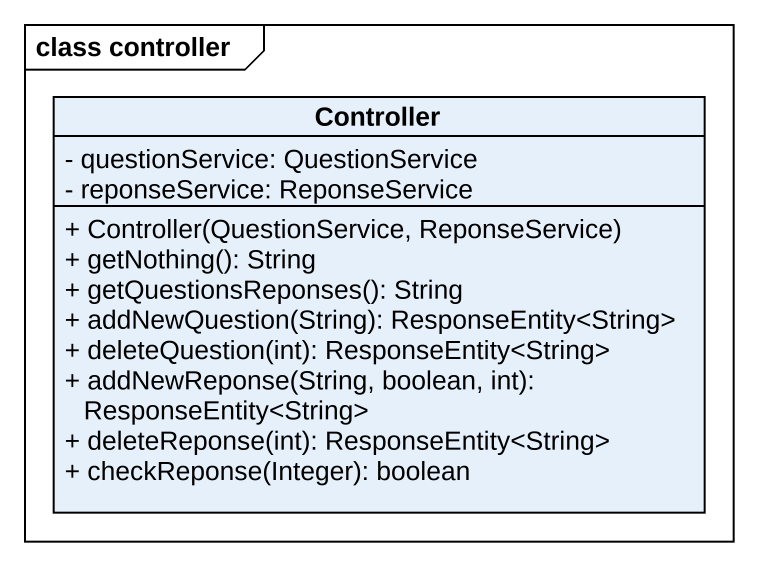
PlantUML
@startuml
mainframe class controller
hide circle
hide empty members
skinparam classAttributeIconSize 0
class Controller {
  - questionService: QuestionService
  - reponseService: ReponseService
  + Controller(QuestionService, ReponseService)
  + getNothing(): String
  + getQuestionsReponses(): String
  + addNewQuestion(String): ResponseEntity<String>
  + deleteQuestion(int): ResponseEntity<String>
  + addNewReponse(String, boolean, int): ResponseEntity<String>
  + deleteReponse(int): ResponseEntity<String>
  + checkReponse(Integer): boolean
}
@enduml
